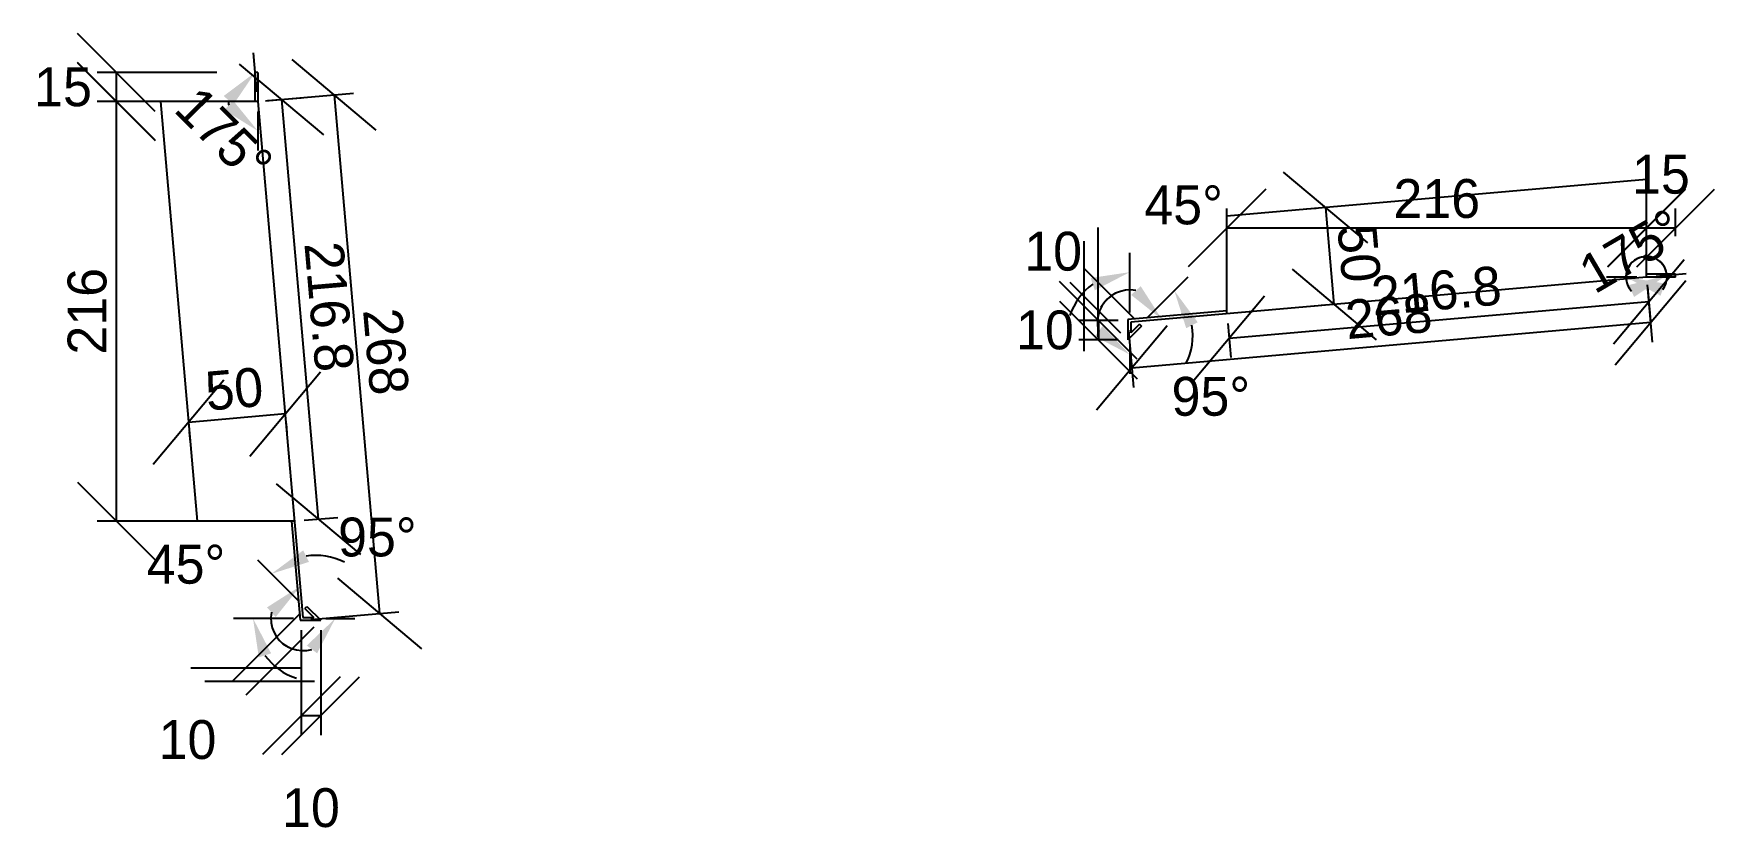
# Model space of a CAD drawing. Header units: millimetres. Extents: x -676 to 20580, y -6551 to 2520.
# Drawn here: x 2247 to 3112, y 208 to 620 of the extents above; entities that cross this region are included whole.
import ezdxf

# ---------------------------------------------------------------- set-up
doc = ezdxf.new("R2010")
doc.units = ezdxf.units.MM
doc.layers.get('Defpoints').update_dxf_attribs({"true_color": 0xffffff})
doc.layers.add('0 ... Seuil', color=178, linetype='Continuous', lineweight=25, true_color=0x000000)
doc.layers.add('Cotes', color=4, linetype='Continuous', lineweight=25, true_color=0x00ffff)
doc.styles.add('QCADDimTextStyle', font='txt')
doc.dimstyles.new('QCADDimStyle', dxfattribs={"dimtxt": 20, "dimasz": 20, "dimexe": 10, "dimexo": 5, "dimgap": 5, "dimtad": 1, "dimtoh": 1, "dimdec": 4, "dimzin": 0, "dimdsep": 46, "dimtxsty": 'QCADDimTextStyle', "dimcen": 0.09, "dimadec": 0, "dimazin": 0, "dimtfac": 1, "dimtdec": 4, "dimtofl": 0, "dimtmove": 0, "dimatfit": 3, "dimfxl": 1, "dimtolj": 1, "dimtzin": 0, "dimarcsym": 0})

# ---------------------------------------------------------------- blocks, each defined once
blk = doc.blocks.new('SeuilBaie1_VueCoupeEst')
at = {"layer": '0 ... Seuil'}
for p, q in [((1, 0), (-0.5, 0)), ((-0.5, 0), (-0.5, -14.91)), ((1, 0), (1, -15)), ((1, -14.91), (-49.19, -14.91)), ((-49.19, -14.91), (-30.3, -230.91)), ((1, -14.91), (24.23, -280.48)), ((19.89, -230.91), (-30.3, -230.91)), ((18.39, -230.91), (22.86, -281.98)), ((25.23, -275.97), (26.29, -274.91)), ((25.23, -275.97), (29.74, -280.48)), ((26.29, -274.91), (33.36, -281.98)), ((22.86, -281.98), (33.36, -281.98)), ((24.23, -280.48), (29.74, -280.48))]:
    blk.add_line(p, q, dxfattribs=at)
blk = doc.blocks.new('*D12')
at = {"layer": 'Cotes', "color": 0, "lineweight": -2}
for p, q in [((2309.3, 580), (2269.3, 620)), ((2269.3, 605), (2309.3, 565)), ((2341.04, 600), (2279.3, 600)), ((2289.3, 585), (2289.3, 600)), ((2341.04, 585), (2279.3, 585))]:
    blk.add_line(p, q, dxfattribs=at)
at = {"layer": 'Defpoints', "color": 0}
for p in [(2289.3, 600), (2346.04, 600), (2346.04, 585)]:
    blk.add_point(p, dxfattribs=at)
at = {"layer": 'Cotes', "color": 0, "insert": (2261.8, 592.5), "char_height": 20, "attachment_point": 5, "style": 'QCADDimTextStyle'}
blk.add_mtext('\\A1;15', dxfattribs=at)
blk = doc.blocks.new('*D13')
at = {"layer": 'Cotes', "color": 0, "lineweight": -2}
for p, q in [((2423.03, 570.34), (2379.7, 606.7)), ((2366.08, 585.44), (2411.33, 589.39)), ((2401.36, 588.52), (2424.72, 321.54)), ((2403.05, 339.72), (2446.39, 303.36)), ((2389.43, 318.46), (2434.68, 322.41))]:
    blk.add_line(p, q, dxfattribs=at)
at = {"layer": 'Defpoints', "color": 0}
for p in [(2361.1, 585), (2424.72, 321.54), (2384.45, 318.02)]:
    blk.add_point(p, dxfattribs=at)
at = {"layer": 'Cotes', "color": 0, "insert": (2427.99, 456.34), "char_height": 20, "attachment_point": 5, "rotation": 275, "style": 'QCADDimTextStyle'}
blk.add_mtext('\\A1;268', dxfattribs=at)
blk = doc.blocks.new('*D14')
at = {"layer": 'Cotes', "color": 0, "lineweight": -2}
for p, q in [((2384.45, 313.02), (2384.45, 258.98)), ((2394.45, 313.02), (2394.45, 258.98)), ((2404.45, 288.98), (2364.45, 248.98)), ((2374.45, 248.98), (2414.45, 288.98)), ((2384.45, 268.98), (2394.45, 268.98))]:
    blk.add_line(p, q, dxfattribs=at)
at = {"layer": 'Defpoints', "color": 0}
for p in [(2384.45, 318.02), (2394.45, 318.02), (2394.45, 268.98)]:
    blk.add_point(p, dxfattribs=at)
at = {"layer": 'Cotes', "color": 0, "insert": (2389.45, 221.48), "char_height": 20, "attachment_point": 5, "style": 'QCADDimTextStyle'}
blk.add_mtext('\\A1;10', dxfattribs=at)
blk = doc.blocks.new('*D15')
at = {"layer": 'Cotes', "color": 0, "lineweight": -2}
for p, q in [((2344.53, 441.57), (2308.17, 398.23)), ((2357.98, 402.59), (2394.34, 445.92)), ((2376.16, 424.26), (2326.35, 419.9)), ((2376.6, 419.28), (2377.03, 414.29)), ((2326.79, 414.92), (2327.22, 409.94))]:
    blk.add_line(p, q, dxfattribs=at)
at = {"layer": 'Defpoints', "color": 0}
for p in [(2376.16, 424.26), (2326.35, 419.9), (2326.35, 419.9)]:
    blk.add_point(p, dxfattribs=at)
at = {"layer": 'Cotes', "color": 0, "insert": (2349.95, 437.02), "char_height": 20, "attachment_point": 5, "rotation": 5, "style": 'QCADDimTextStyle'}
blk.add_mtext('\\A1;50', dxfattribs=at)
blk = doc.blocks.new('*D16')
at = {"layer": 'Cotes', "color": 0, "lineweight": -2}
for p, q in [((2383.85, 321.56), (2348.86, 286.57)), ((2390.92, 314.48), (2355.93, 279.5)), ((2327.65, 293.64), (2384.21, 293.64)), ((2391.28, 286.57), (2334.72, 286.57))]:
    blk.add_line(p, q, dxfattribs=at)
at = {"layer": 'Defpoints', "color": 0}
for p in [(2387.38, 325.09), (2394.45, 318.02), (2355.93, 293.64)]:
    blk.add_point(p, dxfattribs=at)
at = {"layer": 'Cotes', "color": 0, "insert": (2325.88, 256.51), "char_height": 20, "attachment_point": 5, "style": 'QCADDimTextStyle'}
blk.add_mtext('\\A1;10', dxfattribs=at)
blk = doc.blocks.new('*D17')
at = {"layer": 'Cotes', "color": 0, "lineweight": -2}
for p, q in [((2361.66, 590.07), (2359.91, 610.08)), ((2362.1, 580), (2362.1, 559.92))]:
    blk.add_line(p, q, dxfattribs=at)
blk.add_arc((2362.1, 585.04), 15.13, 177.75848, 187.24152, dxfattribs=at)
at = {"layer": 'Cotes', "color": 0}
for points in [[(2349.39, 583.34), (2344.57, 587.93), (2360.78, 600.11)], [(2344.89, 580.64), (2349.29, 585.64), (2362.1, 569.92)]]:
    blk.add_solid(points, dxfattribs=at)
at = {"layer": 'Defpoints', "color": 0}
for p in [(2362.1, 600), (2348.58, 591.83), (2362.09, 585.09), (2362.1, 585), (2363.53, 568.71)]:
    blk.add_point(p, dxfattribs=at)
at = {"layer": 'Cotes', "color": 0, "insert": (2344.72, 567.69), "char_height": 20, "attachment_point": 5, "rotation": 314.96483, "style": 'QCADDimTextStyle'}
blk.add_mtext('\\A1;175%%d', dxfattribs=at)
blk = doc.blocks.new('*D18')
at = {"layer": 'Cotes', "color": 0, "lineweight": -2}
for p, q in [((2383.14, 327.92), (2362.03, 349.03)), ((2380.37, 319.02), (2349.6, 319.02))]:
    blk.add_line(p, q, dxfattribs=at)
for start, end in [(63.18872, 99.09436), (215.90564, 251.81128)]:
    blk.add_arc((2392.04, 319.02), 32.44, start, end, dxfattribs=at)
at = {"layer": 'Cotes', "color": 0}
for points in [[(2385.4, 354.02), (2388.43, 348.09), (2369.1, 341.96)], [(2368.93, 301.02), (2362.59, 298.97), (2359.6, 319.02)]]:
    blk.add_solid(points, dxfattribs=at)
at = {"layer": 'Defpoints', "color": 0}
for p in [(2363.94, 335.24), (2386.68, 324.38), (2385.37, 319.02), (2392.04, 319.02), (2392.04, 319.02)]:
    blk.add_point(p, dxfattribs=at)
at = {"layer": 'Cotes', "color": 0, "insert": (2325.11, 346.74), "char_height": 20, "attachment_point": 5, "style": 'QCADDimTextStyle'}
blk.add_mtext('\\A1;45%%d', dxfattribs=at)
blk = doc.blocks.new('*D19')
at = {"layer": 'Cotes', "color": 0, "lineweight": -2}
blk.add_line((2397.04, 319.02), (2411.99, 319.02), dxfattribs=at)
for start, end in [(168.96744, 242.93488), (212.06512, 286.03256)]:
    blk.add_arc((2385.37, 319.02), 16.62, start, end, dxfattribs=at)
at = {"layer": 'Cotes', "color": 0}
for points in [[(2371.28, 319.72), (2366.82, 324.68), (2383.92, 335.58)], [(2392.62, 301.04), (2387.3, 305.05), (2401.99, 319.02)]]:
    blk.add_solid(points, dxfattribs=at)
at = {"layer": 'Defpoints', "color": 0}
for p in [(2383.68, 338.37), (2399.52, 327.75), (2385.37, 319.02), (2385.37, 319.02), (2392.04, 319.02)]:
    blk.add_point(p, dxfattribs=at)
at = {"layer": 'Cotes', "color": 0, "insert": (2423.62, 360.77), "char_height": 20, "attachment_point": 5, "style": 'QCADDimTextStyle'}
blk.add_mtext('\\A1;95%%d', dxfattribs=at)
blk = doc.blocks.new('*D36')
at = {"layer": 'Cotes', "color": 0, "lineweight": -2}
for p, q in [((3096.94, 540), (3056.94, 500)), ((3071.94, 500), (3111.94, 540)), ((3076.94, 515.78), (3076.94, 530)), ((3091.94, 515.78), (3091.94, 530)), ((3076.94, 520), (3091.94, 520))]:
    blk.add_line(p, q, dxfattribs=at)
at = {"layer": 'Defpoints', "color": 0}
for p in [(3091.94, 520), (3076.94, 510.78), (3091.94, 510.78)]:
    blk.add_point(p, dxfattribs=at)
at = {"layer": 'Cotes', "color": 0, "insert": (3084.44, 547.5), "char_height": 20, "attachment_point": 5, "style": 'QCADDimTextStyle'}
blk.add_mtext('\\A1;15', dxfattribs=at)
blk = doc.blocks.new('*D37')
at = {"layer": 'Cotes', "color": 0, "lineweight": -2}
for p, q in [((3060.91, 449.56), (3097.27, 492.9)), ((3077.38, 490.74), (3079.96, 461.27)), ((2830.29, 469.54), (2793.93, 426.2)), ((2810.4, 467.38), (2812.98, 437.91)), ((3079.09, 471.23), (2812.11, 447.87))]:
    blk.add_line(p, q, dxfattribs=at)
at = {"layer": 'Defpoints', "color": 0}
for p in [(3076.94, 495.72), (2809.96, 472.36), (2812.11, 447.87)]:
    blk.add_point(p, dxfattribs=at)
at = {"layer": 'Cotes', "color": 0, "insert": (2944.29, 474.49), "char_height": 20, "attachment_point": 5, "rotation": 5, "style": 'QCADDimTextStyle'}
blk.add_mtext('\\A1;268', dxfattribs=at)
blk = doc.blocks.new('*D38')
at = {"layer": 'Cotes', "color": 0, "lineweight": -2}
for p, q in [((2814.81, 452.36), (2774.81, 492.36)), ((2774.81, 482.36), (2814.81, 442.36)), ((2804.96, 472.36), (2784.81, 472.36)), ((2794.81, 472.36), (2794.81, 462.36)), ((2804.96, 462.36), (2784.81, 462.36))]:
    blk.add_line(p, q, dxfattribs=at)
at = {"layer": 'Defpoints', "color": 0}
for p in [(2809.96, 472.36), (2794.81, 462.36), (2809.96, 462.36)]:
    blk.add_point(p, dxfattribs=at)
at = {"layer": 'Cotes', "color": 0, "insert": (2767.31, 467.36), "char_height": 20, "attachment_point": 5, "style": 'QCADDimTextStyle'}
blk.add_mtext('\\A1;10', dxfattribs=at)
blk = doc.blocks.new('*D39')
at = {"layer": 'Cotes', "color": 0, "lineweight": -2}
for p, q in [((2933.51, 512.28), (2890.18, 548.64)), ((2906.86, 530.03), (2901.88, 529.59)), ((2916.2, 480.65), (2911.84, 530.46)), ((2894.53, 498.83), (2937.87, 462.47)), ((2911.22, 480.22), (2906.24, 479.78))]:
    blk.add_line(p, q, dxfattribs=at)
at = {"layer": 'Defpoints', "color": 0}
for p in [(2911.84, 530.46), (2911.84, 530.46), (2916.2, 480.65)]:
    blk.add_point(p, dxfattribs=at)
at = {"layer": 'Cotes', "color": 0, "insert": (2928.97, 506.86), "char_height": 20, "attachment_point": 5, "rotation": 275, "style": 'QCADDimTextStyle'}
blk.add_mtext('\\A1;50', dxfattribs=at)
blk = doc.blocks.new('*D40')
at = {"layer": 'Cotes', "color": 0, "lineweight": -2}
for p, q in [((2794.51, 520.25), (2794.51, 463.68)), ((2787.44, 456.61), (2787.44, 513.17)), ((2813.5, 472.97), (2787.44, 499.03)), ((2806.43, 465.9), (2780.36, 491.96))]:
    blk.add_line(p, q, dxfattribs=at)
at = {"layer": 'Defpoints', "color": 0}
for p in [(2794.51, 491.96), (2817.04, 469.43), (2809.96, 462.36)]:
    blk.add_point(p, dxfattribs=at)
at = {"layer": 'Cotes', "color": 0, "insert": (2771.53, 507.87), "char_height": 20, "attachment_point": 5, "style": 'QCADDimTextStyle'}
blk.add_mtext('\\A1;10', dxfattribs=at)
blk = doc.blocks.new('*D41')
at = {"layer": 'Cotes', "color": 0, "lineweight": -2}
for p, q in [((3071.94, 494.72), (3056.41, 494.72)), ((3082.01, 495.16), (3097.48, 496.51))]:
    blk.add_line(p, q, dxfattribs=at)
for start, end in [(80.81617, 222.90809), (5, 180), (322.09191, 104.18383)]:
    blk.add_arc((3076.99, 494.72), 10.57, start, end, dxfattribs=at)
at = {"layer": 'Cotes', "color": 0}
for points in [[(3086.41, 491.37), (3084.25, 485.07), (3066.41, 494.72)], [(3070.6, 484.47), (3067.89, 490.57), (3087.52, 495.64)]]:
    blk.add_solid(points, dxfattribs=at)
at = {"layer": 'Defpoints', "color": 0}
for p in [(3081.73, 504.17), (3060.65, 493.29), (3076.94, 494.72), (3077.03, 494.72), (3091.94, 494.72)]:
    blk.add_point(p, dxfattribs=at)
at = {"layer": 'Cotes', "color": 0, "insert": (3069.17, 508.08), "char_height": 20, "attachment_point": 5, "rotation": 30.34859, "style": 'QCADDimTextStyle'}
blk.add_mtext('\\A1;175%%d', dxfattribs=at)
blk = doc.blocks.new('*D42')
at = {"layer": 'Cotes', "color": 0, "lineweight": -2}
for p, q in [((2810.96, 476.44), (2810.96, 507.22)), ((2819.86, 473.67), (2840.98, 494.79))]:
    blk.add_line(p, q, dxfattribs=at)
for start, end in [(125.90564, 161.81128), (333.18872, 9.09436)]:
    blk.add_arc((2810.96, 464.77), 32.44, start, end, dxfattribs=at)
at = {"layer": 'Cotes', "color": 0}
for points in [[(2792.97, 487.88), (2790.91, 494.22), (2810.96, 497.22)], [(2845.97, 471.42), (2840.03, 468.39), (2833.91, 487.72)]]:
    blk.add_solid(points, dxfattribs=at)
at = {"layer": 'Defpoints', "color": 0}
for p in [(2827.19, 492.87), (2810.96, 471.44), (2816.33, 470.14), (2810.96, 464.77), (2810.96, 464.77)]:
    blk.add_point(p, dxfattribs=at)
at = {"layer": 'Cotes', "color": 0, "insert": (2838.69, 531.7), "char_height": 20, "attachment_point": 5, "style": 'QCADDimTextStyle'}
blk.add_mtext('\\A1;45%%d', dxfattribs=at)
blk = doc.blocks.new('*D43')
at = {"layer": 'Cotes', "color": 0, "lineweight": -2}
blk.add_line((2810.96, 459.77), (2810.96, 444.82), dxfattribs=at)
for start, end in [(122.06512, 196.03256), (78.96744, 152.93488)]:
    blk.add_arc((2810.96, 471.44), 16.62, start, end, dxfattribs=at)
at = {"layer": 'Cotes', "color": 0}
for points in [[(2811.67, 485.53), (2816.62, 489.99), (2827.52, 472.89)], [(2792.98, 464.19), (2796.99, 469.52), (2810.96, 454.82)]]:
    blk.add_solid(points, dxfattribs=at)
at = {"layer": 'Defpoints', "color": 0}
for p in [(2810.96, 471.44), (2810.96, 471.44), (2830.31, 473.14), (2810.96, 464.77), (2819.69, 457.3)]:
    blk.add_point(p, dxfattribs=at)
at = {"layer": 'Cotes', "color": 0, "insert": (2852.71, 433.19), "char_height": 20, "attachment_point": 5, "style": 'QCADDimTextStyle'}
blk.add_mtext('\\A1;95%%d', dxfattribs=at)
blk = doc.blocks.new('*D53')
at = {"layer": 'Cotes', "color": 0, "lineweight": -2}
for p, q in [((3059.96, 460.41), (3096.32, 503.75)), ((2880.32, 484.85), (2843.96, 441.52)), ((3077.47, 489.74), (3079.01, 472.12)), ((2862.14, 463.18), (3078.14, 482.08)), ((2861.47, 470.84), (2863.01, 453.22))]:
    blk.add_line(p, q, dxfattribs=at)
at = {"layer": 'Defpoints', "color": 0}
for p in [(3077.03, 494.72), (3078.14, 482.08), (2861.03, 475.82)]:
    blk.add_point(p, dxfattribs=at)
at = {"layer": 'Cotes', "color": 0, "insert": (2968.83, 487.58), "char_height": 20, "attachment_point": 5, "rotation": 5, "style": 'QCADDimTextStyle'}
blk.add_mtext('\\A1;216.8', dxfattribs=at)
blk = doc.blocks.new('*D54')
at = {"layer": 'Cotes', "color": 0, "lineweight": -2}
for p, q in [((2309.3, 565.09), (2269.3, 605.09)), ((2357.1, 585.09), (2279.3, 585.09)), ((2289.3, 369.09), (2289.3, 585.09)), ((2269.3, 389.09), (2309.3, 349.09)), ((2376.43, 369.09), (2279.3, 369.09))]:
    blk.add_line(p, q, dxfattribs=at)
at = {"layer": 'Defpoints', "color": 0}
for p in [(2289.3, 585.09), (2362.1, 585.09), (2381.43, 369.09)]:
    blk.add_point(p, dxfattribs=at)
at = {"layer": 'Cotes', "color": 0, "insert": (2274.3, 477.09), "char_height": 20, "attachment_point": 5, "rotation": 90, "style": 'QCADDimTextStyle'}
blk.add_mtext('\\A1;216', dxfattribs=at)
blk = doc.blocks.new('*D55')
at = {"layer": 'Cotes', "color": 0, "lineweight": -2}
for p, q in [((2396.05, 567.98), (2352.71, 604.34)), ((2367.07, 585.52), (2384.34, 587.03)), ((2393.28, 370.16), (2374.38, 586.16)), ((2371.61, 388.34), (2414.95, 351.98)), ((2385.97, 369.52), (2403.24, 371.03))]:
    blk.add_line(p, q, dxfattribs=at)
at = {"layer": 'Defpoints', "color": 0}
for p in [(2362.09, 585.09), (2374.38, 586.16), (2380.99, 369.09)]:
    blk.add_point(p, dxfattribs=at)
at = {"layer": 'Cotes', "color": 0, "insert": (2398.77, 479.47), "char_height": 20, "attachment_point": 5, "rotation": 275, "style": 'QCADDimTextStyle'}
blk.add_mtext('\\A1;216.8', dxfattribs=at)
blk = doc.blocks.new('*D56')
at = {"layer": 'Cotes', "color": 0, "lineweight": -2}
for p, q in [((2881.03, 540), (2841.03, 500)), ((3057.03, 500), (3097.03, 540)), ((2861.03, 480.38), (2861.03, 530)), ((3077.03, 499.72), (3077.03, 530)), ((2861.03, 520), (3077.03, 520))]:
    blk.add_line(p, q, dxfattribs=at)
at = {"layer": 'Defpoints', "color": 0}
for p in [(3077.03, 520), (3077.03, 494.72), (2861.03, 475.38)]:
    blk.add_point(p, dxfattribs=at)
at = {"layer": 'Cotes', "color": 0, "insert": (2969.03, 535), "char_height": 20, "attachment_point": 5, "style": 'QCADDimTextStyle'}
blk.add_mtext('\\A1;216', dxfattribs=at)

msp = doc.modelspace()

# ---------------------------------------------------------------- block references
at = {"layer": '0 ... Seuil'}
msp.add_blockref('SeuilBaie1_VueCoupeEst', (2361.1, 600), dxfattribs=at)
at = {"layer": '0 ... Seuil', "rotation": 270}
msp.add_blockref('SeuilBaie1_VueCoupeEst', (3091.94, 495.72), dxfattribs=at)

# ---------------------------------------------------------------- dimensions: what is measured, and where the dimension line sits
at = {"layer": 'Cotes'}
for p1, p2, distance, picture, middle in [((2346.04, 585), (2346.04, 600), 56.74, '*D12', (2261.8, 592.5)), ((2361.1, 585), (2384.45, 318.02), 40.42, '*D13', (2427.99, 456.34)), ((2380.99, 369.09), (2362.09, 585.09), -12.34, '*D55', (2398.77, 479.47)), ((3076.94, 510.78), (3091.94, 510.78), 9.22, '*D36', (3084.44, 547.5)), ((2916.2, 480.65), (2911.84, 530.46), 0, '*D39', (2928.97, 506.86)), ((2809.96, 462.36), (2817.04, 469.43), 31.86, '*D40', (2771.53, 507.87)), ((2861.03, 475.82), (3077.03, 494.72), -12.69, '*D53', (2968.83, 487.58)), ((3076.94, 495.72), (2809.96, 472.36), 24.58, '*D37', (2944.29, 474.49)), ((2809.96, 472.36), (2809.96, 462.36), -15.16, '*D38', (2767.31, 467.36)), ((2376.16, 424.26), (2326.35, 419.9), 0, '*D15', (2349.95, 437.02)), ((2394.45, 318.02), (2387.38, 325.09), 44.48, '*D16', (2325.88, 256.51)), ((2384.45, 318.02), (2394.45, 318.02), -49.04, '*D14', (2389.45, 221.48))]:
    dim = msp.add_aligned_dim(p1=p1, p2=p2, distance=distance, dimstyle='QCADDimStyle', override={"dimtxt": 20, "dimasz": 20, "dimexe": 10, "dimexo": 5, "dimgap": 5, "dimdec": 1, "dimzin": 8, "dimtsz": 20, "dimclrd": 0, "dimclre": 0, "dimclrt": 0, "dimazin": 2, "dimtmove": 2}, dxfattribs=at)
    dim.commit()
    dim.dimension.update_dxf_attribs({"geometry": picture, "text_midpoint": middle})
for base, line1, line2, picture, middle in [((2348.58, 591.83), ((2362.1, 600), (2362.1, 585)), ((2362.09, 585.09), (2363.53, 568.71)), '*D17', (2344.72, 567.69)), ((3081.73, 504.17), ((3091.94, 494.72), (3076.94, 494.72)), ((3077.03, 494.72), (3060.65, 493.29)), '*D41', (3069.17, 508.08))]:
    dim = msp.add_angular_dim_2l(base=base, line1=line1, line2=line2, dimstyle='QCADDimStyle', override={"dimtxt": 20, "dimasz": 20, "dimexe": 10, "dimexo": 5, "dimgap": 5, "dimdec": 1, "dimzin": 8, "dimtsz": 20, "dimclrd": 0, "dimclre": 0, "dimclrt": 0, "dimazin": 2, "dimtmove": 2}, dxfattribs=at)
    dim.commit()
    dim.dimension.update_dxf_attribs({"geometry": picture, "text_midpoint": middle, "dimtype": 162})
dim = msp.add_linear_dim(base=(2289.3, 585.09), p1=(2381.43, 369.09), p2=(2362.1, 585.09), angle=90, dimstyle='QCADDimStyle', override={"dimtxt": 20, "dimasz": 20, "dimexe": 10, "dimexo": 5, "dimgap": 5, "dimdec": 1, "dimzin": 8, "dimtsz": 20, "dimclrd": 0, "dimclre": 0, "dimclrt": 0, "dimazin": 2, "dimtmove": 2}, dxfattribs=at)
dim.commit()
dim.dimension.update_dxf_attribs({"geometry": '*D54', "text_midpoint": (2274.3, 477.09)})
dim = msp.add_linear_dim(base=(3077.03, 520), p1=(2861.03, 475.38), p2=(3077.03, 494.72), dimstyle='QCADDimStyle', override={"dimtxt": 20, "dimasz": 20, "dimexe": 10, "dimexo": 5, "dimgap": 5, "dimdec": 1, "dimzin": 8, "dimtsz": 20, "dimclrd": 0, "dimclre": 0, "dimclrt": 0, "dimazin": 2, "dimtmove": 2}, dxfattribs=at)
dim.commit()
dim.dimension.update_dxf_attribs({"geometry": '*D56', "text_midpoint": (2969.03, 535)})
for base, line1, line2, picture, middle in [((2827.19, 492.87), ((2810.96, 471.44), (2810.96, 464.77)), ((2810.96, 464.77), (2816.33, 470.14)), '*D42', (2838.69, 531.7)), ((2819.69, 457.3), ((2830.31, 473.14), (2810.96, 471.44)), ((2810.96, 471.44), (2810.96, 464.77)), '*D43', (2852.71, 433.19)), ((2399.52, 327.75), ((2383.68, 338.37), (2385.37, 319.02)), ((2385.37, 319.02), (2392.04, 319.02)), '*D19', (2423.62, 360.77)), ((2363.94, 335.24), ((2385.37, 319.02), (2392.04, 319.02)), ((2392.04, 319.02), (2386.68, 324.38)), '*D18', (2325.11, 346.74))]:
    dim = msp.add_angular_dim_2l(base=base, line1=line1, line2=line2, dimstyle='QCADDimStyle', override={"dimtxt": 20, "dimasz": 20, "dimexe": 10, "dimexo": 5, "dimgap": 5, "dimdec": 1, "dimzin": 8, "dimtsz": 20, "dimclrd": 0, "dimclre": 0, "dimclrt": 0, "dimazin": 2, "dimtmove": 2}, dxfattribs=at)
    dim.commit()
    dim.dimension.update_dxf_attribs({"geometry": picture, "text_midpoint": middle})

doc.saveas('drawing.dxf')
